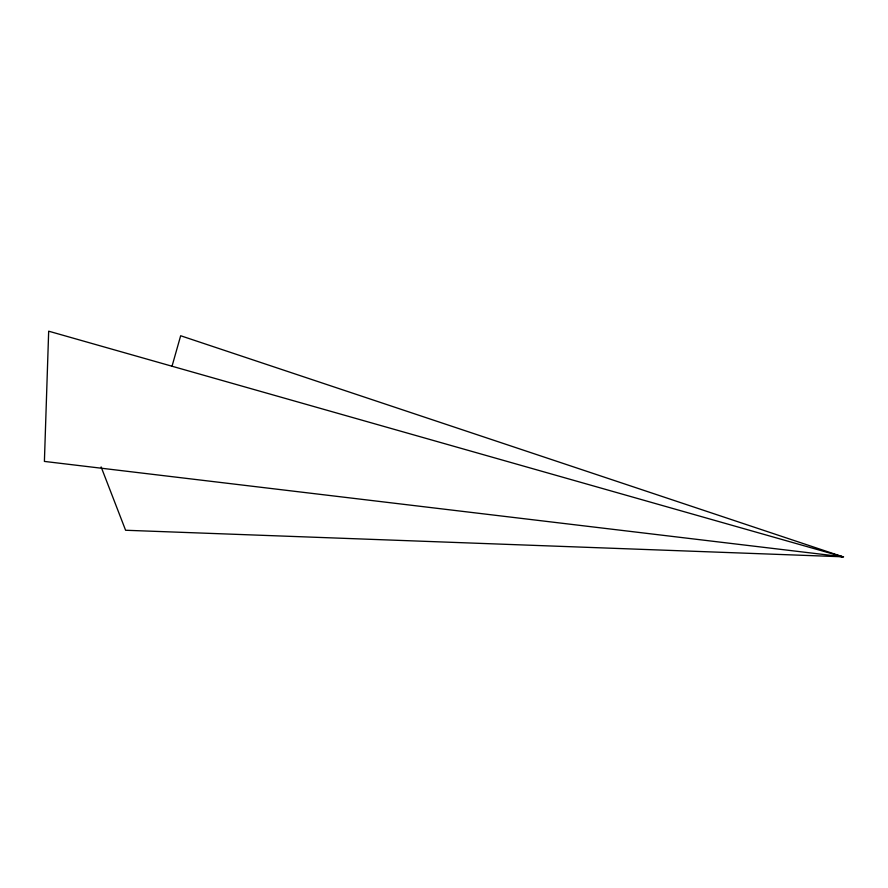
<?xml version="1.0" encoding="UTF-8"?>
<svg xmlns="http://www.w3.org/2000/svg" width="888" height="888" viewBox="0 0 888 888"><rect width="100%" height="100%" fill="white"/><g stroke="black" fill="none" stroke-linecap="round" stroke-linejoin="round"><path stroke-width="1.33" d="M171.983 366.389L180.664 335.753L842.901 556.798L125.597 530.258L101.121 466.922M842.901 556.798L44.4 461.416L48.674 331.191L842.901 556.798L837.428 555.866M842.423 556.665L843.6 556.809"/></g></svg>
